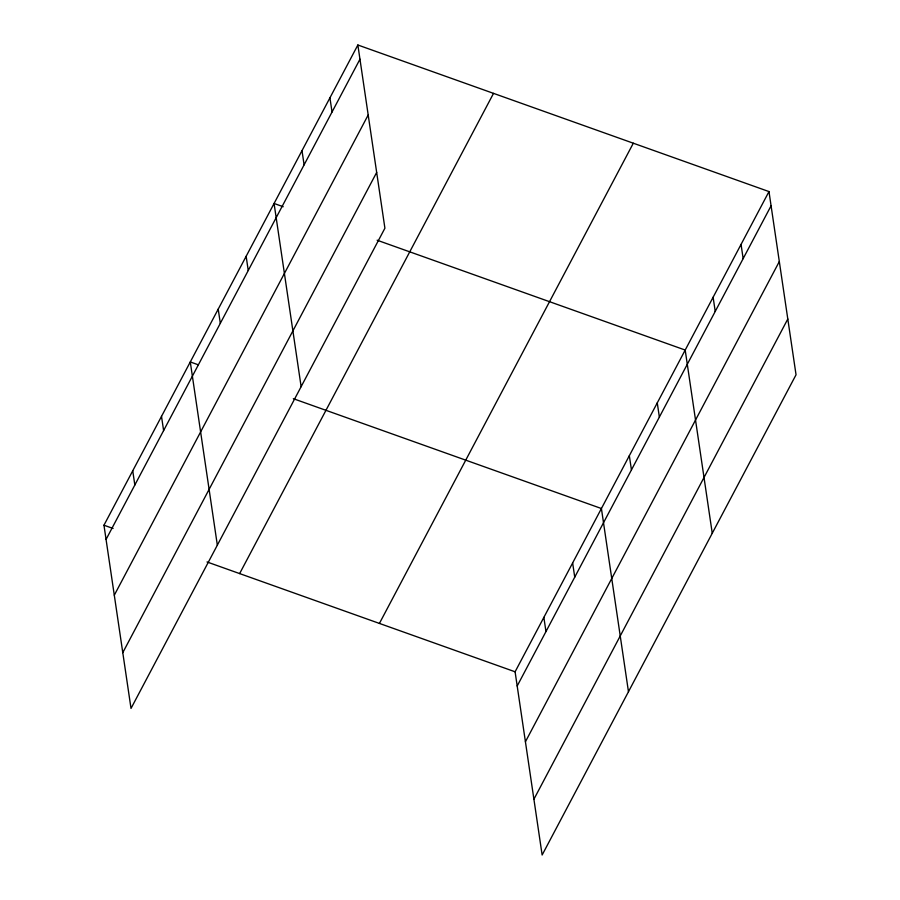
<?xml version="1.0" encoding="UTF-8"?>
<svg xmlns="http://www.w3.org/2000/svg" width="900" height="900" viewBox="0 0 900 900"><rect width="100%" height="100%" fill="white"/><g stroke="black" fill="none" stroke-linecap="round" stroke-linejoin="round"><path stroke-width="1.35" d="M357.863 45L384.907 228.206L131.017 708.424L103.961 525.217L357.863 45L768.982 191.576L796.039 374.782L542.137 855L515.092 671.794L768.982 191.576M106.065 539.426L359.955 59.209M114.3 595.192L368.19 114.975M122.782 652.658L376.673 172.429M239.636 573.592L493.526 93.375M379.418 623.43L633.308 143.213M517.185 686.002L771.086 205.785M525.42 741.769L779.321 261.551M533.903 799.234L787.804 319.016M283.207 206.73L274.072 203.468L301.129 386.674M377.134 240.21L685.192 350.055L712.249 533.25M198.112 364.736L190.282 361.946L217.339 545.153M293.344 398.689L601.414 508.522L628.47 691.729M103.961 525.217L113.096 528.48M207.023 561.96L515.092 671.794M741.06 244.406L743.153 258.615M713.126 297.225L715.219 311.434M657.27 402.874L659.363 417.082M629.336 455.704L631.44 469.901M572.636 562.95L574.74 577.159M543.859 617.377L545.962 631.575M329.929 97.819L332.032 112.028M302.006 150.649L304.099 164.857M246.15 256.298L248.243 270.506M218.216 309.116L220.32 323.325M161.516 416.374L163.609 430.582M132.739 470.79L134.831 484.999"/></g></svg>
